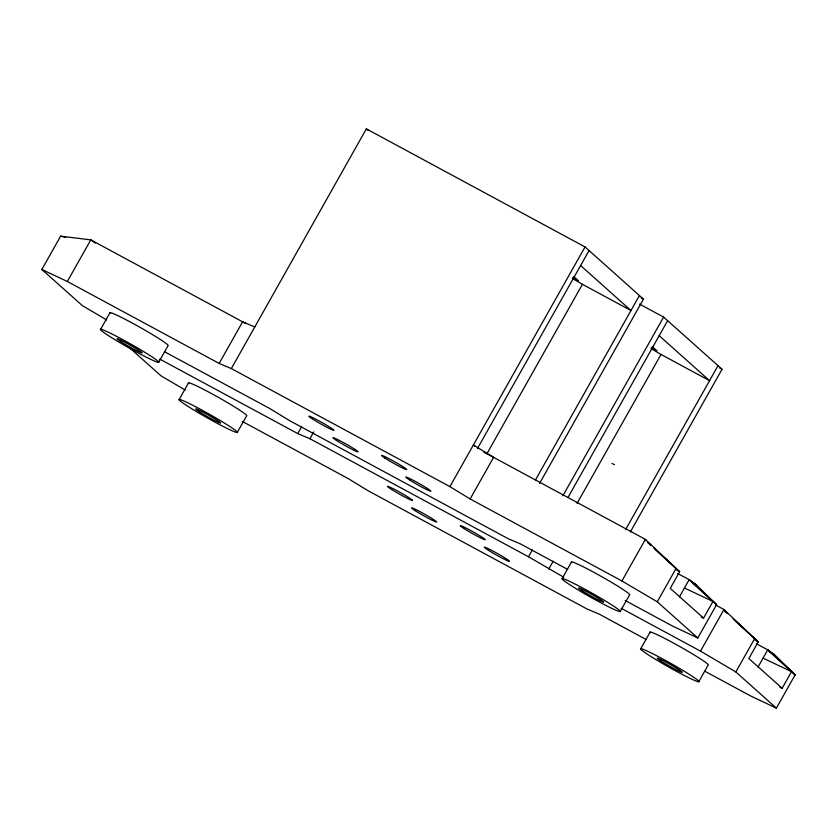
<?xml version="1.0" encoding="UTF-8"?>
<svg xmlns="http://www.w3.org/2000/svg" width="837" height="837" viewBox="0 0 837 837"><rect width="100%" height="100%" fill="white"/><g stroke="black" fill="none" stroke-linecap="round" stroke-linejoin="round"><path stroke-width="1.26" d="M106.686 319.964L82.382 305.651L41.85 269.472L60.609 236.17L90.794 239.863L245.858 323.563M41.85 269.472L67.347 281.494L90.794 239.863L95.523 243.18M100.628 329.297L110.003 312.651M158.632 362.379A33.511 2.103 29.4 0 0 118.184 337.206A33.511 2.103 29.4 0 0 112.074 337.939A33.511 2.103 29.4 0 0 158.632 362.379L168.007 345.733A33.511 2.103 29.4 0 0 138.712 326.608A33.511 2.103 29.4 0 0 110.086 313.32M179.212 399.448L188.587 382.791M67.347 281.494L219.168 363.436L242.615 321.806L254.783 326.953M219.168 363.436L231.336 368.583L366.344 128.867L585.032 246.936L643.454 299.133L539.52 483.514M237.216 432.53A33.511 2.103 29.4 0 0 196.768 407.347A33.511 2.103 29.4 0 0 190.658 408.079A33.511 2.103 29.4 0 0 237.216 432.53L246.591 415.874A33.511 2.103 29.4 0 0 217.296 396.759A33.511 2.103 29.4 0 0 188.67 383.472M159.731 359.094L297.752 433.587L301.561 426.828M297.752 433.587L309.92 438.724L313.729 431.976M677.677 573.491L689.144 579.685L695.767 584.331L716.566 604.691L697.796 637.982L657.265 601.803L621.922 580.972L470.132 498.967L449.908 486.621L585.032 246.936M477.404 448.601L589.06 250.535M486.935 453.706L582.437 284.308L572.424 278.407M470.132 498.967L493.6 457.358L473.376 445.002L474.987 446.445M535.481 479.936L639.426 295.534M563.667 577.195L528.492 556.772L532.301 550.024M562.862 495.797L663.615 317.087L639.573 304.103M568.166 497.147L667.644 320.686L663.615 317.087M577.059 503.393L661.021 354.449L651.008 348.548M548.716 569.118L553.163 561.24M562.171 578.524L571.556 561.878M625.595 529.612L718.01 365.675L667.644 320.686M630.292 532.039L722.038 369.274L718.01 365.675M621.922 580.972L645.39 539.363L483.88 452.106M620.154 611.627A33.511 2.103 29.4 0 0 579.717 586.444A33.511 2.103 29.4 0 0 573.617 587.166A33.511 2.103 29.4 0 0 620.154 611.627L629.539 594.981A33.511 2.103 29.4 0 0 600.255 575.856A33.511 2.103 29.4 0 0 571.629 562.548M657.265 601.803L676.034 568.511L645.39 539.363L645.976 540.796M640.755 648.675L650.14 632.029M679.445 596.886L689.144 579.685L716.566 604.691L689.144 579.685M701.291 617.036L703.572 618.114L712.957 601.468L684.446 588.013M756.261 643.643L767.728 649.836L774.351 654.471L795.15 674.842L776.38 708.133L735.849 671.954L700.506 651.123L723.963 609.503L715.917 605.151M698.738 681.778A33.511 2.103 29.4 0 0 658.3 656.585A33.511 2.103 29.4 0 0 652.201 657.317A33.511 2.103 29.4 0 0 698.738 681.778L708.123 665.133A33.511 2.103 29.4 0 0 678.838 646.007A33.511 2.103 29.4 0 0 650.213 632.699M735.849 671.954L754.618 638.662L723.963 609.503L726.432 612.674M758.029 667.037L767.728 649.836L795.15 674.842L767.728 649.836M779.875 687.187L782.156 688.265L791.54 671.619L763.03 658.154M60.609 236.17L65.684 237.321M697.796 637.982L672.31 625.95L625.166 600.474M776.38 708.133L750.894 696.091L704.89 671.243M612.004 463.436L614.463 464.64M641.173 297.899L643.454 299.133M572.749 277.643L578.409 280.698L573.648 276.451M582.437 284.308L630.972 310.527L580.606 265.528M719.747 368.039L722.038 369.274M651.332 347.794L656.993 350.849L652.232 346.602M661.021 354.449L709.556 380.678L659.19 335.668M692.325 582.458L695.767 584.331M769.758 651.992L774.351 654.471M231.336 368.583L449.908 486.621M164.889 351.917L269.556 408.404L289.79 420.749L508.352 538.787L520.52 543.945L567.664 569.411M309.92 438.724L528.492 556.772M621.159 608.258L700.506 651.123M242.322 421.44L348.14 478.555L368.364 490.89L586.936 608.938L599.104 614.086L646.248 639.562M185.27 390.105L160.966 375.792L128.155 346.508M676.359 569.798L679.644 571.734L670.259 588.38L703.572 618.114M754.943 639.939L758.228 641.885L748.843 658.531L782.156 688.265M366.344 128.867L367.966 130.31M724.56 610.947L727.447 613.594M733.212 618.899L758.228 641.885L734.886 620.468M647.901 542.564L650.788 545.222M653.666 547.869L679.644 571.734L655.371 549.459M647.848 542.533L650.673 545.128M333.335 429.622L331.986 428.617A14.365 0.9 29.4 0 0 310.872 416.774A14.365 0.9 29.4 0 0 319.629 423.271A14.365 0.9 29.4 0 0 333.335 429.622M411.919 499.773L410.569 498.768A14.365 0.9 29.4 0 0 389.446 486.914A14.365 0.9 29.4 0 0 398.213 493.411A14.365 0.9 29.4 0 0 411.919 499.773M199.206 411.658A14.365 0.9 29.4 0 0 220.246 423.009A14.365 0.9 29.4 0 0 205.191 413.29A14.365 0.9 29.4 0 0 199.206 411.658M488.672 550.422A14.365 0.9 29.4 0 0 509.199 561.355A14.365 0.9 29.4 0 0 492.899 551.028A14.365 0.9 29.4 0 0 488.672 550.422M463.729 528.346A14.365 0.9 29.4 0 0 484.769 539.719A14.365 0.9 29.4 0 0 469.714 529.988A14.365 0.9 29.4 0 0 463.729 528.346M660.738 660.895A14.365 0.9 29.4 0 0 681.778 672.257A14.365 0.9 29.4 0 0 666.723 662.527A14.365 0.9 29.4 0 0 660.738 660.895M415.089 510.591A14.365 0.9 29.4 0 0 436.161 521.974A14.365 0.9 29.4 0 0 421.168 512.275A14.365 0.9 29.4 0 0 415.089 510.591M120.622 341.506A14.365 0.9 29.4 0 0 141.662 352.869A14.365 0.9 29.4 0 0 126.607 343.139A14.365 0.9 29.4 0 0 120.622 341.506M582.154 590.744A14.365 0.9 29.4 0 0 603.195 602.106A14.365 0.9 29.4 0 0 588.139 592.376A14.365 0.9 29.4 0 0 582.154 590.744M410.099 480.281A14.365 0.9 29.4 0 0 430.626 491.214A14.365 0.9 29.4 0 0 414.315 480.888A14.365 0.9 29.4 0 0 410.099 480.281M385.146 458.205A14.365 0.9 29.4 0 0 406.186 469.567A14.365 0.9 29.4 0 0 391.141 459.837A14.365 0.9 29.4 0 0 385.146 458.205M336.505 440.44A14.365 0.9 29.4 0 0 357.577 451.823A14.365 0.9 29.4 0 0 342.584 442.124A14.365 0.9 29.4 0 0 336.505 440.44"/></g></svg>
